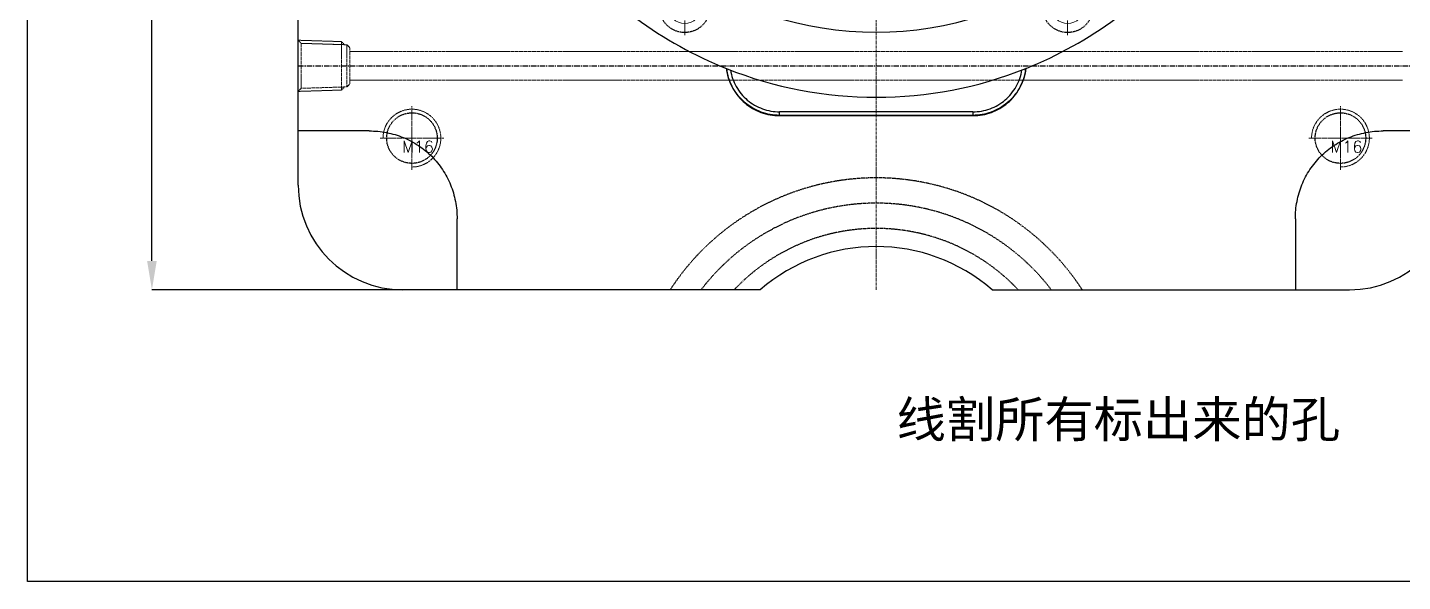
# Model space of a CAD drawing. Header units: millimetres. Extents: x 2748 to 3320, y 1427 to 1884.
# Drawn here: x 2748 to 3128.6, y 1427.1 to 1580.4 of the extents above; entities that cross this region are included whole.
import ezdxf

# ---------------------------------------------------------------- set-up
doc = ezdxf.new("R2010")
doc.units = ezdxf.units.MM
doc.linetypes.add('CENTER', pattern=[0.6, 0.375, -0.075, 0.075, -0.075])
doc.linetypes.add('HIDDEN', pattern=[0.2, 0.1, -0.1])
doc.layers.add('11', color=7, linetype='Continuous')
doc.layers.add('21', color=7, linetype='Continuous')
for name, color, linetype, lineweight in [('center', 1, 'CENTER', 9), ('cool', 153, 'HIDDEN', 9), ('screw', 33, 'Continuous', 13)]:
    doc.layers.add(name, color=color, linetype=linetype, lineweight=lineweight)
doc.styles.get("Standard").update_dxf_attribs({"font": 'arial.ttf'})
doc.styles.add('TXT', font='txt.shx', dxfattribs={"bigfont": 'gbcbig.shx'})
doc.dimstyles.get("Standard").update_dxf_attribs({"dimtxt": 0.18, "dimasz": 0.18, "dimexe": 0.18, "dimexo": 0.0625, "dimgap": 0.09, "dimtad": 0, "dimtih": 1, "dimtoh": 1, "dimzin": 0, "dimdsep": 46, "dimtxsty": 'Standard', "dimcen": 0.09, "dimadec": 0, "dimazin": 0, "dimtfac": 1, "dimtofl": 0, "dimtmove": 0, "dimatfit": 3, "dimfxl": 0, "dimtolj": 1, "dimtzin": 0, "dimarcsym": 0})

# ---------------------------------------------------------------- blocks, each defined once
blk = doc.blocks.new('*D62')
at = {"color": 4, "lineweight": -2, "transparency": 16777216}
for p, q in [((2851.91, 1827.83), (2782.43, 1827.83)), ((2782.43, 1819.83), (2782.43, 1689.19)), ((2782.43, 1515.83), (2782.43, 1656.01)), ((2857.33, 1507.83), (2782.43, 1507.83))]:
    blk.add_line(p, q, dxfattribs=at)
at = {"color": 4, "transparency": 16777216}
for points in [[(2781.1, 1819.83), (2783.76, 1819.83), (2782.43, 1827.83)], [(2781.1, 1515.83), (2783.76, 1515.83), (2782.43, 1507.83)]]:
    blk.add_solid(points, dxfattribs=at)
at = {"layer": 'Defpoints', "color": 0, "transparency": 16777216}
for p in [(2851.91, 1827.83), (2782.43, 1507.83), (2857.33, 1507.83)]:
    blk.add_point(p, dxfattribs=at)
at = {"color": 6, "transparency": 16777216, "insert": (2782.43, 1672.6), "char_height": 8, "attachment_point": 5, "rotation": 90}
blk.add_mtext('\\A1;320.00', dxfattribs=at)
blk = doc.blocks.new('cool_jt_f12')
at = {"layer": 'cool', "ltscale": 0.3}
for p, q in [((0, 7.0785), (0.856, 6.2225)), ((0, 7.0785), (12, 6.7035)), ((0.856, 6.2225), (0.856, -6.2225)), ((13.5, 5.827375), (0.856, 6.2225)), ((0.856, 6.2225), (13.5, 5.827375)), ((12, 6.7035), (12.856, 5.8475)), ((12, 6.7035), (12, -6.7035)), ((14.327375, 5), (13.5, 5.827375)), ((13.5, -5.827375), (13.5, 5.827375)), ((14.327375, -5), (14.327375, 5)), ((0.856, -6.2225), (0, -7.0785)), ((0, -7.0785), (12, -6.7035)), ((0.856, -6.2225), (13.5, -5.827375)), ((12, -6.7035), (12.856, -5.8475)), ((13.5, -5.827375), (14.327375, -5))]:
    blk.add_line(p, q, dxfattribs=at)
blk = doc.blocks.new('screw_m8_i')
at = {"layer": 'screw', "color": 1, "linetype": 'CENTER', "ltscale": 0.435384}
for p, q in [((0, -7.7), (0, 7.7)), ((-7.7, 0), (7.7, 0))]:
    blk.add_line(p, q, dxfattribs=at)
at = {"layer": 'screw', "color": 8, "linetype": 'HIDDEN', "ltscale": 0.435384}
blk.add_circle((0, 0), 7, dxfattribs=at)
at = {"layer": 'screw'}
blk.add_circle((0, 0), 4.5, dxfattribs=at)
at = {"layer": 'screw', "color": 6, "style": 'TXT'}
blk.add_text('M8', height=2.1, dxfattribs=at).set_placement((-1.82, -2.8))
blk = doc.blocks.new('screw_m16_g')
at = {"layer": 'screw', "color": 1, "linetype": 'CENTER', "ltscale": 0.497582}
for p, q in [((0, -8.8), (0, 8.8)), ((-8.8, 0), (8.8, 0))]:
    blk.add_line(p, q, dxfattribs=at)
at = {"layer": 'screw', "linetype": 'HIDDEN', "ltscale": 0.497582}
blk.add_circle((0, 0), 7, dxfattribs=at)
at = {"layer": 'screw', "color": 92, "linetype": 'HIDDEN', "ltscale": 0.497582}
blk.add_arc((0, 0), 8, 270, 180, dxfattribs=at)
at = {"layer": 'screw', "color": 6, "style": 'TXT'}
blk.add_text('M16', height=3.2, dxfattribs=at).set_placement((-2.72, -4))

msp = doc.modelspace()

# ---------------------------------------------------------------- linework, layer by layer
msp.add_lwpolyline([(2747.993, 1883.709), (3320.174, 1883.709), (3320.174, 1427.127), (2747.993, 1427.127)], close=True)
at = {"layer": '11', "color": 8, "linetype": 'HIDDEN'}
for radius, start, end in [(68, 32.96334, 147.03666), (61, 37.34055, 142.65945), (54, 43.24962, 136.75038)]:
    msp.add_arc((2982.907, 1470.827), radius, start, end, dxfattribs=at)
at = {"layer": '21', "color": 7, "linetype": 'Continuous'}
for p, q in [((2822.907, 1536.826), (2822.907, 1798.826)), ((3009.651, 1557.104), (2956.158, 1557.104)), ((2956.158, 1556.12), (2956.158, 1557.104)), ((3009.651, 1557.104), (3009.651, 1556.12)), ((2956.104, 1556.05), (2956.158, 1556.12)), ((3009.706, 1556.05), (2956.104, 1556.05)), ((2956.158, 1556.12), (3009.651, 1556.12)), ((3009.651, 1556.12), (3009.706, 1556.05)), ((2842.556, 1551.816), (2822.907, 1551.816)), ((3142.907, 1551.816), (3123.259, 1551.816)), ((2866.898, 1507.826), (2866.898, 1527.475)), ((3098.917, 1527.475), (3098.917, 1507.826)), ((2950.782, 1507.826), (2851.907, 1507.826)), ((3015.033, 1507.826), (3113.907, 1507.826))]:
    msp.add_line(p, q, dxfattribs=at)
at = {"layer": '21', "color": 1, "linetype": 'CENTER', "ltscale": 3.980655}
msp.add_line((2822.907, 1569.826), (3142.907, 1569.826), dxfattribs=at)
at = {"layer": '21', "color": 8, "linetype": 'HIDDEN'}
for p, q in [((2941.495, 1569.064), (2941.432, 1569.089)), ((3024.38, 1569.109), (3024.317, 1569.084))]:
    msp.add_line(p, q, dxfattribs=at)
for centre in [(2929.9, 1586.038), (3035.9, 1586.038), (2854.407, 1549.826), (3111.408, 1549.826)]:
    msp.add_circle(centre, 7, dxfattribs=at)
at = {"layer": '21', "color": 7, "linetype": 'Continuous'}
for centre, radius, start, end in [((2982.882, 1672.826), 93.711, 232.70186, 307.32513), ((2982.882, 1672.826), 111.711, 233.55477, 248.21987), ((2982.882, 1672.826), 111.711, 291.80711, 306.46929), ((2956.399, 1570.898), 15.077, 186.88927, 189.52833), ((2982.882, 1672.826), 111.711, 248.25491, 291.77207), ((2956.156, 1570.958), 14.783, 187.36232, 189.92502), ((3009.726, 1570.95), 14.71, 350.13224, 352.71051), ((3009.408, 1570.898), 15.079, 350.55482, 353.18739), ((2851.907, 1536.826), 29, 180, 270), ((3113.907, 1536.826), 29, 270, 0), ((2982.907, 1470.826), 49, 49.03361, 130.96639)]:
    msp.add_arc(centre, radius, start, end, dxfattribs=at)
for points, knots in [([(2941.531, 1568.402), (2941.674, 1567.549), (2942.107, 1565.863), (2943.184, 1563.488), (2944.661, 1561.338), (2947.095, 1558.867), (2950.905, 1556.653), (2954.38, 1556.05), (2956.104, 1556.05)], [0, 0, 0, 0, 0.1252823, 0.2505421, 0.3757589, 0.5009994, 0.7504685, 1, 1, 1, 1]), ([(2956.158, 1556.119), (2954.441, 1556.122), (2950.982, 1556.746), (2946.423, 1559.359), (2943.079, 1563.415), (2941.89, 1566.719), (2941.594, 1568.41)], [0, 0, 0, 0, 0.2500689, 0.5001574, 0.75, 1, 1, 1, 1]), ([(2942.554, 1568.648), (2942.692, 1567.852), (2943.097, 1566.28), (2944.103, 1564.062), (2945.477, 1562.052), (2947.18, 1560.31), (2949.175, 1558.912), (2951.381, 1557.882), (2953.733, 1557.251), (2955.351, 1557.109), (2956.158, 1557.104)], [0, 0, 0, 0, 0.124976, 0.2499906, 0.3750059, 0.5000033, 0.6249992, 0.7500124, 0.8750265, 1, 1, 1, 1]), ([(3009.651, 1557.104), (3011.264, 1557.104), (3014.511, 1557.692), (3018.786, 1560.149), (3021.899, 1563.972), (3022.993, 1567.078), (3023.258, 1568.667)], [0, 0, 0, 0, 0.2504028, 0.5004054, 0.7499017, 1, 1, 1, 1]), ([(3024.218, 1568.429), (3023.924, 1566.736), (3022.737, 1563.431), (3019.399, 1559.367), (3014.835, 1556.752), (3011.372, 1556.122), (3009.651, 1556.119)], [0, 0, 0, 0, 0.2499669, 0.4995491, 0.7496594, 1, 1, 1, 1]), ([(3009.706, 1556.05), (3011.431, 1556.05), (3014.91, 1556.655), (3018.723, 1558.873), (3021.158, 1561.348), (3022.633, 1563.502), (3023.709, 1565.881), (3024.14, 1567.569), (3024.282, 1568.423)], [0, 0, 0, 0, 0.2495359, 0.4990058, 0.6242463, 0.7494627, 0.87472, 1, 1, 1, 1]), ([(2842.556, 1551.817), (2844.175, 1551.817), (2847.401, 1551.511), (2852.038, 1550.148), (2856.279, 1547.912), (2859.979, 1544.897), (2862.994, 1541.197), (2865.229, 1536.956), (2866.593, 1532.32), (2866.898, 1529.093), (2866.898, 1527.475)], [0, 0, 0, 0, 0.1268232, 0.2521583, 0.3763782, 0.5, 0.6236218, 0.7478417, 0.8731768, 1, 1, 1, 1]), ([(3098.917, 1527.475), (3098.917, 1529.093), (3099.222, 1532.32), (3100.586, 1536.956), (3102.821, 1541.197), (3105.836, 1544.897), (3109.536, 1547.912), (3113.777, 1550.148), (3118.414, 1551.511), (3121.64, 1551.817), (3123.259, 1551.817)], [0, 0, 0, 0, 0.1268232, 0.2521583, 0.3763782, 0.5, 0.6236218, 0.7478417, 0.8731768, 1, 1, 1, 1])]:
    msp.add_open_spline(points, degree=3, knots=knots, dxfattribs=at)
at = {"layer": 'center', "color": 1, "linetype": 'CENTER', "ltscale": 1.990328}
msp.add_line((2982.907, 1507.826), (2982.907, 1827.826), dxfattribs=at)
at = {"layer": 'cool', "ltscale": 0.932966}
for p, q in [((2837.237, 1573.826), (3128.577, 1573.826)), ((2837.237, 1565.826), (3128.577, 1565.826))]:
    msp.add_line(p, q, dxfattribs=at)

# ---------------------------------------------------------------- block references
msp.add_blockref('cool_jt_f12', (2822.907, 1569.826), dxfattribs=at)
at = {"layer": 'screw'}
for name, p in [('screw_m8_i', (2929.9, 1586.038)), ('screw_m8_i', (3035.9, 1586.038)), ('screw_m16_g', (2854.407, 1549.826)), ('screw_m16_g', (3111.408, 1549.826))]:
    msp.add_blockref(name, p, dxfattribs=at)

# ---------------------------------------------------------------- texts
at = {"insert": (2988.552, 1477.002), "char_height": 10, "width": 231.00041, "attachment_point": 1}
msp.add_mtext('{\\fSimSun|b0|i0|c134|p2;线割所有标出来的孔}', dxfattribs=at)

# ---------------------------------------------------------------- dimensions: what is measured, and where the dimension line sits
dim = msp.add_linear_dim(base=(2782.429, 1507.826), p1=(2851.907, 1827.826), p2=(2857.329, 1507.826), angle=90, dimstyle='Standard', override={"dimtxt": 8, "dimasz": 8, "dimexe": 0, "dimexo": 0, "dimgap": 0, "dimtih": 0, "dimtoh": 0, "dimzin": 0, "dimcen": 0, "dimclrd": 4, "dimclre": 4, "dimclrt": 6, "dimadec": 2, "dimtp": 0, "dimtm": 0, "dimtzin": 0})
dim.commit()
dim.dimension.update_dxf_attribs({"geometry": '*D62', "text_midpoint": (2782.429, 1672.602), "dimtype": 160})

doc.saveas('drawing.dxf')
